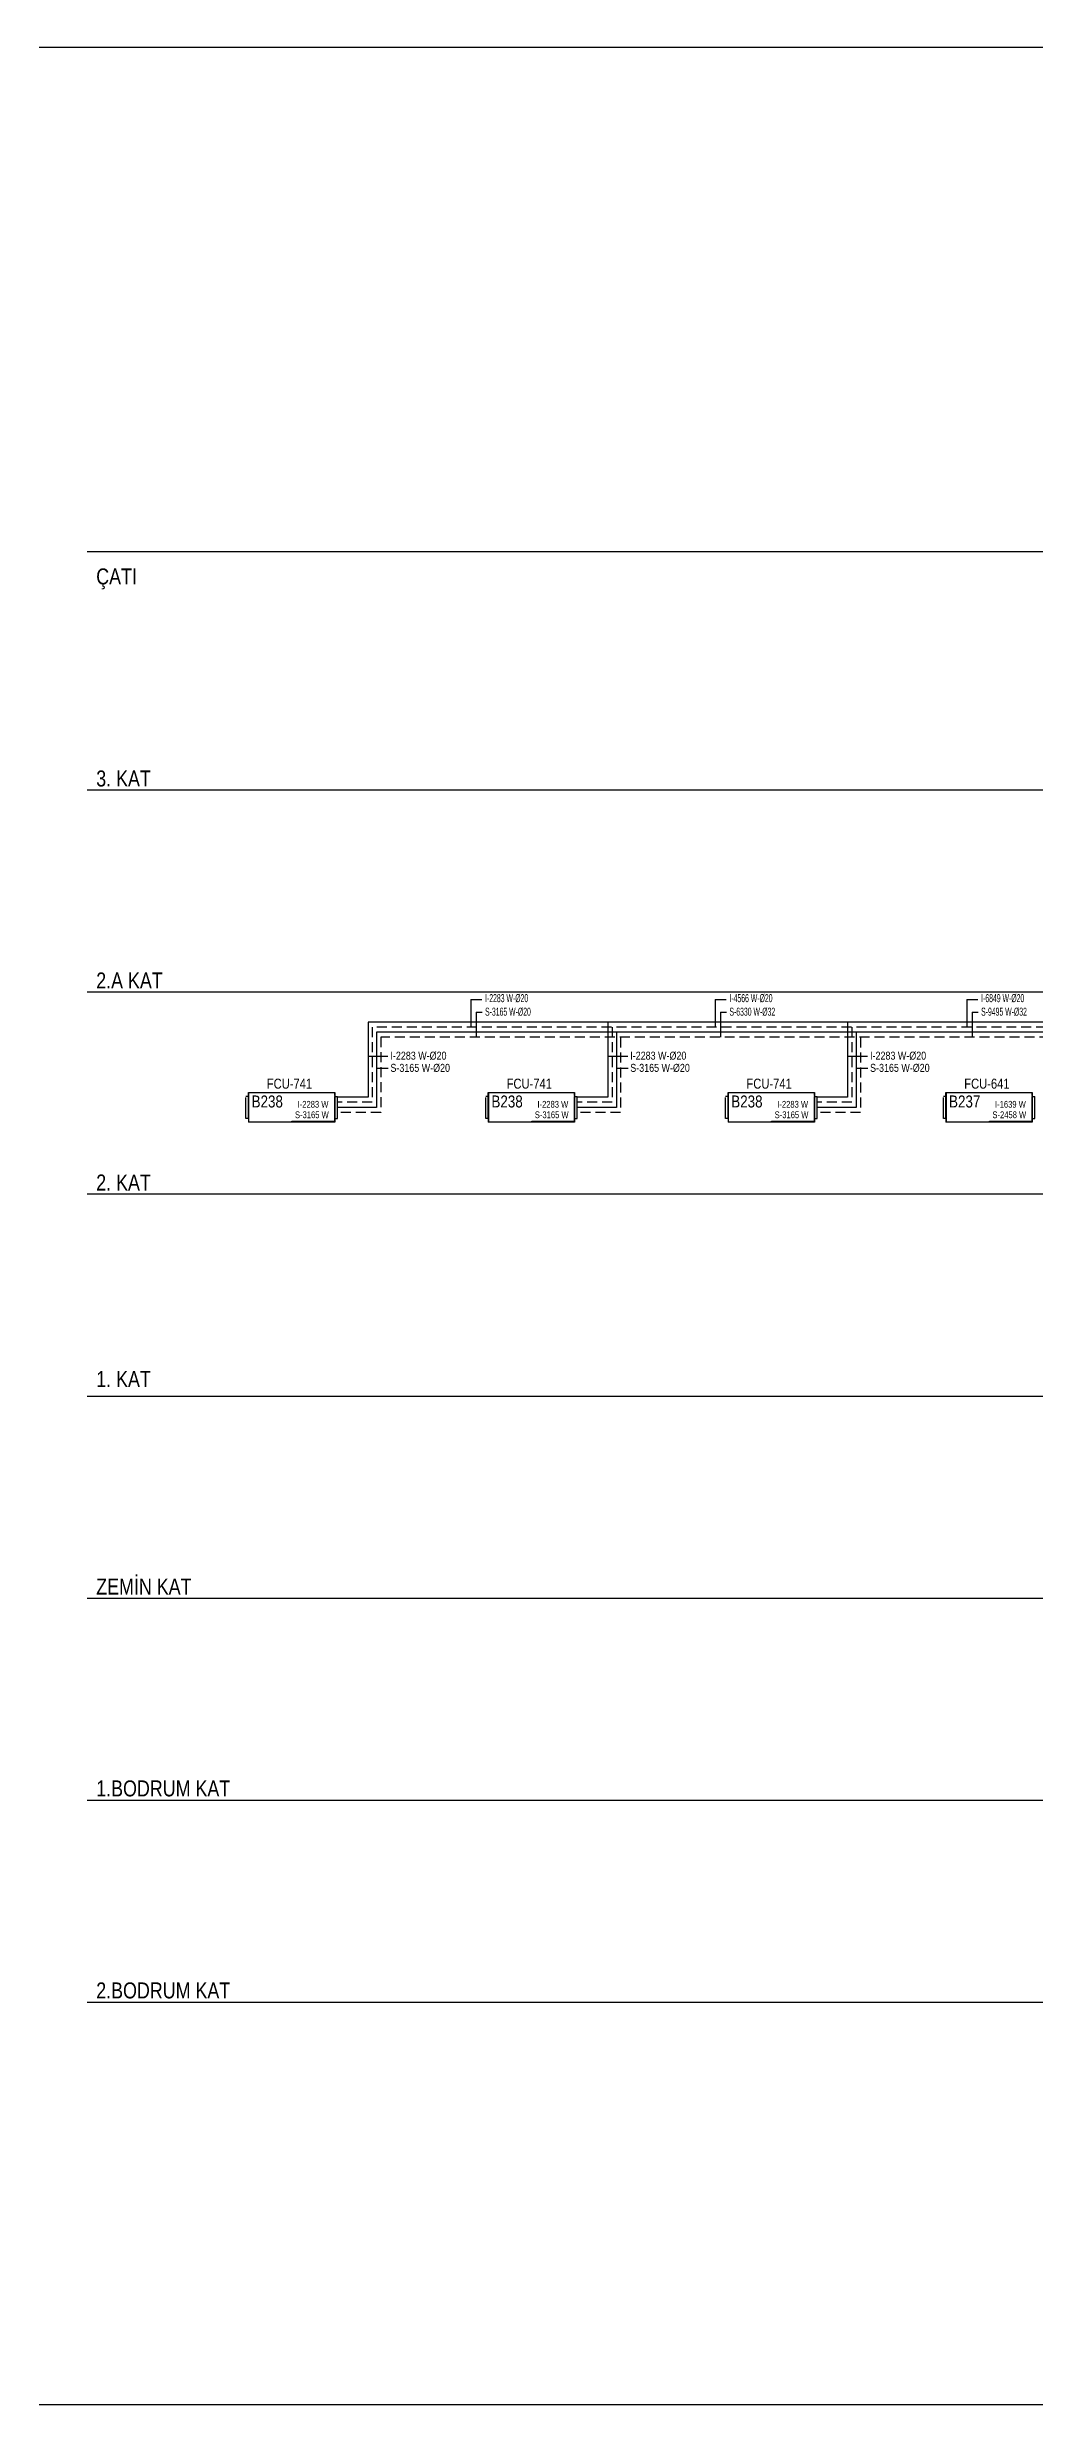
# Model space of a CAD drawing. Header units: centimetres. Extents: x -8730 to 48594, y -13 to 19987.
# Drawn here: x -5239 to -2767, y 10112 to 16006 of the extents above; entities that cross this region are included whole.
import ezdxf
from ezdxf.enums import TextEntityAlignment as Align

# ---------------------------------------------------------------- set-up
doc = ezdxf.new("R2010")
doc.units = ezdxf.units.CM
doc.header["$MEASUREMENT"] = 0
doc.linetypes.add('DASHED', pattern=[75, 50, -25])
for name, color, linetype, lineweight in [('1-BASLIK', 53, 'Continuous', 25), ('T-ISITMA', 1, 'Continuous', 30), ('T-MAHAL', 120, 'Continuous', 15), ('T-SOGUTMA', 4, 'Continuous', 30), ('T-STEXT', 181, 'Continuous', 15)]:
    doc.layers.add(name, color=color, linetype=linetype, lineweight=lineweight)
for name, color, linetype in [('T-FC', 150, 'Continuous'), ('T-FC-NUMARA', 62, 'Continuous'), ('T-ISITMA-TOPLAMA', 61, 'Continuous'), ('T-ITEXT', 32, 'Continuous'), ('T-SOGUTMA-TOPLAMA', 120, 'Continuous'), ('T-TEXT', 85, 'Continuous')]:
    doc.layers.add(name, color=color, linetype=linetype)
doc.styles.add('ARIAL', font='arial.ttf')
doc.styles.add('GKM', font='ARIALN.TTF', dxfattribs={"width": 0.6, "height": 20})
doc.styles.add('LUCIDASANS', font='arial.ttf', dxfattribs={"width": 0.8})

# ---------------------------------------------------------------- blocks, each defined once
blk = doc.blocks.new('FANCOIL-DWD')
at = {"linetype": 'DASHED'}
blk.add_line((-114.3, -71.5), (-114.3, -16.4), dxfattribs=at)
for p, q in [((-108.1, -16.4), (-114.3, -16.4)), ((-114.3, -69.1), (-114.3, -18.8)), ((-108.1, -71.5), (-108.1, -7)), ((-108.1, -7), (108.1, -7)), ((-106.8, -80.9), (-106.8, -7)), ((108.1, -7), (108.1, -80.9)), ((108.1, -14.1), (108.1, -7.7)), ((108.1, -16.4), (114.6, -16.4)), ((108.1, -71), (108.1, -16.9)), ((114.6, -71.5), (114.6, -16.4)), ((-108.1, -71.5), (-114.3, -71.5)), ((-108.1, -71.5), (-108.1, -80.9)), ((108.1, -80.9), (-108.1, -80.9)), ((0.9, -80.9), (0.9, -78.2)), ((0.9, -78.2), (108.1, -78.2)), ((108.1, -78), (108.1, -71.5)), ((108.1, -71.5), (114.6, -71.5))]:
    blk.add_line(p, q)

msp = doc.modelspace()

# ---------------------------------------------------------------- linework, layer by layer
at = {"layer": '1-BASLIK'}
msp.add_lwpolyline([(-6103.8, 16005.7), (37956, 16005.7), (37956, 10112), (-6103.8, 10112)], close=True, dxfattribs=at)
at = {"layer": 'T-ISITMA', "lineweight": -3, "ltscale": 0.5}
for p, q in [((26547.1, 13568.8), (-4435.9, 13568.8)), ((-4435.9, 13568.8), (-4435.9, 13380.9)), ((-3835.9, 13568.8), (-3835.9, 13380.9)), ((-3235.9, 13568.8), (-3235.9, 13380.9)), ((-4435.9, 13380.9), (-4512.3, 13380.9)), ((-3835.9, 13380.9), (-3912.3, 13380.9)), ((-3235.9, 13380.9), (-3312.3, 13380.9))]:
    msp.add_line(p, q, dxfattribs=at)
at = {"layer": 'T-ISITMA', "linetype": 'DASHED', "lineweight": -3, "ltscale": 0.5}
for p, q in [((26548.6, 13556.3), (-4425.3, 13556.3)), ((-4425.3, 13556.3), (-4425.3, 13368.1)), ((-3825.3, 13556), (-3825.3, 13368.1)), ((-3225.3, 13556), (-3225.3, 13368.1)), ((-4425.3, 13368.1), (-4512.3, 13368.1)), ((-3825.3, 13368.1), (-3912.3, 13368.1)), ((-3225.3, 13368.1), (-3312.3, 13368.1))]:
    msp.add_line(p, q, dxfattribs=at)
at = {"layer": 'T-ISITMA-TOPLAMA'}
for p, q in [((-4178.8, 13625), (-4178.8, 13556.3)), ((-4178.8, 13625), (-4151, 13625)), ((-3567.5, 13625), (-3567.5, 13556.3)), ((-3567.5, 13625), (-3539.7, 13625)), ((-2937.7, 13625), (-2937.7, 13556.3)), ((-2937.7, 13625), (-2909.9, 13625))]:
    msp.add_line(p, q, dxfattribs=at)
at = {"layer": 'T-ISITMA-TOPLAMA', "color": 163}
for p, q in [((-4435.9, 13483.8), (-4385.9, 13483.8)), ((-3835.9, 13483.8), (-3785.9, 13483.8)), ((-3235.9, 13483.8), (-3185.9, 13483.8))]:
    msp.add_line(p, q, dxfattribs=at)
at = {"layer": 'T-SOGUTMA', "lineweight": -3, "ltscale": 0.5}
for p, q in [((26557.4, 13543.8), (-4414.6, 13543.8)), ((-4414.6, 13543.8), (-4414.6, 13355.4)), ((-3814.6, 13543.3), (-3814.6, 13355.4)), ((-3214.6, 13543.3), (-3214.6, 13355.4)), ((-4414.6, 13355.4), (-4512.3, 13355.4)), ((-3814.6, 13355.4), (-3912.3, 13355.4)), ((-3214.6, 13355.4), (-3312.3, 13355.4))]:
    msp.add_line(p, q, dxfattribs=at)
at = {"layer": 'T-SOGUTMA', "linetype": 'DASHED', "lineweight": -3, "ltscale": 0.5}
for p, q in [((25356.4, 13531.3), (-4404, 13531.3)), ((-4404, 13531.3), (-4404, 13342.6)), ((-3804, 13530.5), (-3804, 13342.6)), ((-3204, 13530.5), (-3204, 13342.6)), ((25956.4, 13531.3), (-3179.7, 13531.3)), ((-4404, 13342.6), (-4512.3, 13342.6)), ((-3804, 13342.6), (-3912.3, 13342.6)), ((-3204, 13342.6), (-3312.3, 13342.6))]:
    msp.add_line(p, q, dxfattribs=at)
at = {"layer": 'T-SOGUTMA-TOPLAMA'}
for p, q in [((-4165.7, 13593.2), (-4150.2, 13593.2)), ((-4165.7, 13593.2), (-4165.7, 13531.3)), ((-3554.4, 13593.2), (-3538.9, 13593.2)), ((-3554.4, 13593.2), (-3554.4, 13531.3)), ((-2924.6, 13593.2), (-2909.1, 13593.2)), ((-2924.6, 13593.2), (-2924.6, 13531.3))]:
    msp.add_line(p, q, dxfattribs=at)
at = {"layer": 'T-SOGUTMA-TOPLAMA', "color": 163}
for p, q in [((-4414.6, 13453.3), (-4385.1, 13453.3)), ((-3814.6, 13453.3), (-3785.1, 13453.3)), ((-3214.6, 13453.3), (-3185.1, 13453.3))]:
    msp.add_line(p, q, dxfattribs=at)
at = {"layer": 'T-TEXT', "color": 7}
for p, q in [((36595.3, 14744), (-5138.2, 14744)), ((36595.3, 14148.7), (-5138.2, 14148.7)), ((36595.3, 13643.7), (-5138.2, 13643.7)), ((36595.3, 13138.7), (-5138.2, 13138.7)), ((-5138.2, 12633.7), (36595.3, 12633.7)), ((-5138.2, 12128.7), (36595.3, 12128.7)), ((-5138.2, 11623.7), (36595.3, 11623.7)), ((-5138.2, 11118.7), (36595.3, 11118.7))]:
    msp.add_line(p, q, dxfattribs=at)

# ---------------------------------------------------------------- block references
at = {"layer": 'T-FC'}
for p in [(-4627, 13399.3), (-4027, 13399.3), (-3427, 13399.3), (-2882.1, 13399.3)]:
    msp.add_blockref('FANCOIL-DWD', p, dxfattribs=at)

# ---------------------------------------------------------------- texts
at = {"layer": 'T-FC-NUMARA', "color": 163, "style": 'ARIAL', "width": 0.8}
for p in [(-4689.1, 13402.2), (-4089.1, 13402.2), (-3489.1, 13402.2)]:
    msp.add_text('FCU-741', height=25, dxfattribs=at).set_placement(p)
at = {"layer": 'T-FC-NUMARA', "color": 1, "style": 'ARIAL', "width": 0.8}
msp.add_text('FCU-641', height=25, dxfattribs=at).set_placement((-2944.2, 13402.2))
at = {"layer": 'T-ISITMA-TOPLAMA', "style": 'GKM', "width": 0.6}
for s, p in [('I-2283 W-%%C20', (-4143, 13618.5)), ('I-4566 W-%%C20', (-3531.7, 13618.5)), ('I-6849 W-%%C20', (-2901.9, 13618.5))]:
    msp.add_text(s, height=20, dxfattribs=at).set_placement(p)
at = {"layer": 'T-ISITMA-TOPLAMA', "color": 163, "style": 'ARIAL', "width": 0.8}
for p in [(-4379.8, 13474.7), (-3779.8, 13474.7), (-3179.8, 13474.7)]:
    msp.add_text('I-2283 W-%%C20', height=20, dxfattribs=at).set_placement(p)
at = {"layer": 'T-ITEXT', "color": 163, "style": 'ARIAL', "width": 0.8}
for p in [(-4534.9, 13354.6), (-3934.9, 13354.6), (-3334.9, 13354.6)]:
    msp.add_text('I-2283 W', height=17, dxfattribs=at).set_placement(p, align=Align.RIGHT)
at = {"layer": 'T-ITEXT', "color": 1, "style": 'ARIAL', "width": 0.8}
msp.add_text('I-1639 W', height=17, dxfattribs=at).set_placement((-2790.1, 13354.6), align=Align.RIGHT)
at = {"layer": 'T-MAHAL', "style": 'LUCIDASANS', "width": 0.8}
for s, p in [('B238', (-4727.1, 13355.1)), ('B238', (-4127.1, 13355.1)), ('B238', (-3527.1, 13355.1)), ('B237', (-2982.2, 13355.1))]:
    msp.add_text(s, height=30, dxfattribs=at).set_placement(p)
at = {"layer": 'T-SOGUTMA-TOPLAMA', "style": 'GKM', "width": 0.6}
for s, p in [('S-3165 W-%%C20', (-4143, 13584.6)), ('S-6330 W-%%C32', (-3531.7, 13584.6)), ('S-9495 W-%%C32', (-2901.9, 13584.6))]:
    msp.add_text(s, height=20, dxfattribs=at).set_placement(p)
at = {"layer": 'T-SOGUTMA-TOPLAMA', "color": 163, "style": 'ARIAL', "width": 0.8}
for p in [(-4379.8, 13444.2), (-3779.8, 13444.2), (-3179.8, 13444.2)]:
    msp.add_text('S-3165 W-%%C20', height=20, dxfattribs=at).set_placement(p)
at = {"layer": 'T-STEXT', "color": 163, "style": 'ARIAL', "width": 0.8}
for p in [(-4534.1, 13328.4), (-3934.1, 13328.4), (-3334.1, 13328.4)]:
    msp.add_text('S-3165 W', height=17, dxfattribs=at).set_placement(p, align=Align.RIGHT)
at = {"layer": 'T-STEXT', "color": 1, "style": 'ARIAL', "width": 0.8}
msp.add_text('S-2458 W', height=17, dxfattribs=at).set_placement((-2789.2, 13328.4), align=Align.RIGHT)
at = {"layer": 'T-TEXT', "color": 7, "style": 'ARIAL', "width": 0.8}
for s, p in [('ÇATI', (-5115.9, 14682.6)), ('3. KAT', (-5115.9, 14177.6)), ('2.A KAT', (-5115.9, 13672.6)), ('2. KAT', (-5115.9, 13167.6)), ('1. KAT', (-5115.9, 12676.3)), ('ZEMİN KAT', (-5115.9, 12157.6)), ('1.BODRUM KAT', (-5115.9, 11653)), ('2.BODRUM KAT', (-5115.9, 11148))]:
    msp.add_text(s, height=40, dxfattribs=at).set_placement(p, align=Align.MIDDLE_LEFT)

doc.saveas('drawing.dxf')
